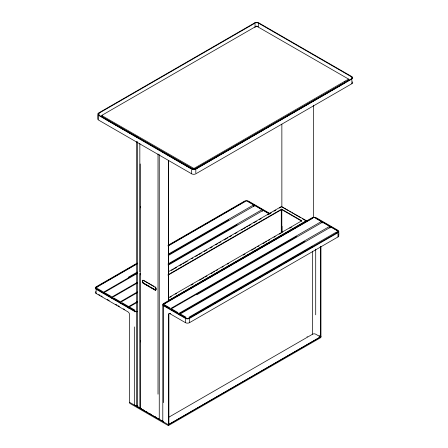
<?xml version="1.0" encoding="UTF-8"?>
<svg xmlns="http://www.w3.org/2000/svg" width="448" height="448" viewBox="0 0 448 448"><rect width="100%" height="100%" fill="white"/><g stroke="black" fill="none" stroke-linecap="round" stroke-linejoin="round"><path stroke-width="0.67" d="M155.865 287.84L155.798 290.007M156.083 289.374L155.926 289.895A1.372 0.79 60 0 1 155.114 289.934L143.483 283.22A1.372 0.79 60 0 1 142.671 282.246L142.8 280.213L142.318 281.658A1.372 0.79 60 0 0 143.287 283.338L154.918 290.052A1.372 0.79 60 0 0 155.887 289.486L155.887 288.786A1.372 0.79 60 0 0 154.918 287.101L143.287 280.386A1.372 0.79 60 0 0 142.318 280.952M102.049 115.237L102.049 115.685L193.945 168.465L348.583 79.089L256.525 26.085L102.049 115.237L102.049 115.741M102.049 116.245L102.049 116.693L193.945 169.467L348.421 80.321L348.421 79.873M142.514 281.54L142.8 282.503M98.61 115.394L191.654 169.114A2.946 1.702 0 0 0 195.821 169.114L351.865 79.022A2.946 1.702 0 0 0 351.865 76.619L258.821 22.898A2.946 1.702 0 0 0 254.649 22.898L98.61 112.986A2.946 1.702 0 0 0 98.61 115.394L98.61 119.314M98.997 115.45L98.997 113.21L255.041 23.122A2.397 1.383 0 0 1 258.429 23.122L351.473 76.843A2.397 1.383 0 0 1 351.473 78.798L194.51 169.422A1.098 0.633 0 0 1 194.174 169.551M100.811 116.642L102.626 115.595M196.33 168.594L211.462 159.858M212.671 159.158L219.934 154.963M221.15 154.269L250.208 137.491M251.418 136.791L263.525 129.802M265.339 128.755L275.027 123.161M276.237 122.461L318.612 97.994M320.426 96.947L330.114 91.358M331.324 90.658L344.036 83.317M352.481 81.844A2.946 1.702 0 0 1 351.865 83.726L195.821 173.813A2.946 1.702 0 0 1 191.654 173.813L98.61 120.098A2.946 1.702 0 0 1 97.748 118.894L97.748 115.366M137.295 263.06L96.135 286.821A2.946 1.702 0 0 0 96.135 289.229L96.135 293.479L127.882 311.802A2.47 1.422 60 0 1 129.623 314.826L129.623 403.239L168.353 425.6L320.908 337.523L320.908 336.627L168.353 424.704M168.162 245.235L244.423 201.208A2.946 1.702 0 0 1 248.595 201.208L270.071 213.606M137.362 311.343A2.397 1.383 0 0 1 134.714 311.046L96.527 289.005A2.397 1.383 0 0 1 96.527 287.045L137.222 263.547M167.944 245.812L244.815 201.432A2.397 1.383 0 0 1 248.203 201.432L269.422 213.679M97.395 286.821L137.598 263.609M168.179 245.958L245.006 201.6M128.201 277.318L137.29 272.07M168.196 254.229L253.635 204.898M103.404 292.303L137.452 272.647M168.241 254.873L228.838 219.884M104.278 292.471L137.609 273.23M168.19 255.573L254.503 205.738M168.045 263.939L261.968 209.714M111.742 297.114L137.194 282.425M168.095 264.583L237.171 224.7M112.616 297.282L137.458 282.94M168.162 265.216L262.842 210.549M168.347 271.768L281.439 206.506L306.393 220.674L169.198 300.149L168.459 300.149M171.45 270.396L173.443 269.248M174.479 268.649L176.473 267.501M179.934 265.502L181.922 264.354M183.137 263.654L184.346 262.954M185.388 262.354L187.376 261.206M191.615 258.754L192.83 258.059M195.686 256.407L197.501 255.36M198.71 254.66L201.309 253.159M204.165 251.513L206.763 250.012M210.224 248.013L212.212 246.865M215.673 244.866L217.666 243.718M218.876 243.018L220.696 241.97M224.157 239.971L226.145 238.818M226.582 238.571L227.791 237.871M229.611 236.824L231.599 235.67M235.06 233.671L237.054 232.523M241.293 230.076L242.502 229.376M243.544 228.777L245.532 227.629M246.747 226.929L247.957 226.229M248.993 225.63L250.986 224.482M253.842 222.83L256.435 221.334M259.291 219.682L261.111 218.635M267.686 214.838L268.867 214.155M269.158 213.987L271.23 212.789M274.008 211.187L275.822 210.14M279.457 208.04L281.277 206.993M120.075 301.93L137.396 291.928M168.011 274.758L281.641 209.154L301.801 220.791L168.829 297.562M120.949 302.098L137.312 292.65M168.011 275.184L281.641 209.574L301.801 221.217M128.414 306.74L137.502 301.493M137.144 302.372L129.287 306.908L135.005 310.212M170.038 297.293L171.248 296.593M175.476 294.151L176.686 293.451M191.19 285.079L193.004 284.032M199.657 280.19L201.466 279.143M202.675 278.449L203.885 277.749M205.094 277.049L206.909 276.002M211.137 273.56L212.346 272.866M213.556 272.166L214.766 271.466M216.58 270.418L217.79 269.724M222.018 267.277L223.227 266.582M227.455 264.141L228.665 263.441M243.174 255.063L244.989 254.022M251.636 250.18L253.45 249.133M254.66 248.433L255.864 247.738M257.678 246.691L258.888 245.991M263.122 243.55L264.326 242.85M265.535 242.155L266.745 241.455M268.559 240.408L269.769 239.714M273.997 237.266L275.206 236.572M279.44 234.13L280.65 233.43M289.716 228.194L291.525 227.147M172.743 298.525L174.042 297.774M175.694 296.822L177.47 295.798M178.651 295.114L182.784 292.729M184.341 291.827L185.55 291.133M187.37 290.08L189.19 289.033M190.4 288.333L194.208 286.132M195.854 285.186L197.238 284.385M201.908 281.686L206.153 279.238M207.362 278.538L209.177 277.491M210.392 276.791L214.631 274.344M215.841 273.644L217.661 272.591M219.044 271.796L220.864 270.743M222.074 270.043L226.313 267.596M227.528 266.896L229.342 265.849M230.558 265.149L232.372 264.102M234.192 263.049L237.826 260.949M239.467 260.002L240.682 259.302M242.497 258.255L244.317 257.202M245.526 256.502L249.161 254.408M250.981 253.355L252.795 252.308M254.01 251.608L257.818 249.407M259.459 248.461L260.848 247.66M262.489 246.714L264.482 245.56M265.518 244.961L269.758 242.514M270.973 241.814L272.787 240.766M274.002 240.066L275.99 238.918M277.2 238.218L281.271 235.866M282.654 235.071L284.474 234.018M285.684 233.318L292.953 229.124M294.162 228.424L296.234 227.226M297.416 226.548L301.554 224.157M302.736 223.474L304.506 222.454M164.125 303.744L312.609 218.019A2.195 1.266 0 0 1 315.711 218.019L337.518 230.614A2.195 1.266 0 0 1 337.518 232.4L189.034 318.125A2.195 1.266 0 0 1 185.937 318.125L164.125 305.536A2.195 1.266 0 0 1 164.125 303.744L164.125 305.138M165.099 303.464L312.704 218.243M170.817 308.448L321.334 221.547L315.616 218.243M171.108 308.952L296.537 236.533M196.773 294.801L322.493 222.219L329.958 226.526M179.15 313.258L329.666 226.358M179.441 313.762L304.87 241.343M180.314 313.93L330.54 227.198M188.938 317.234L336.549 232.008M189.23 317.733L312.239 246.719M163.643 305.816L185.45 318.405A2.878 1.663 0 0 0 189.521 318.405L338.005 232.68A2.878 1.663 0 0 0 338.005 230.334L316.198 217.739A2.878 1.663 0 0 0 312.127 217.739L163.643 303.464A2.878 1.663 0 0 0 163.643 305.816L163.643 402.623M168.353 425.6L168.392 314.826A2.47 1.422 60 0 1 170.139 313.818L185.45 322.661A2.878 1.663 0 0 0 189.521 322.661L338.005 236.936A2.878 1.663 0 0 0 338.341 234.819M168.37 417.463L312.609 334.191A2.195 1.266 0 0 1 315.711 334.191L320.46 336.93L320.46 246.506M320.947 246.669L320.947 336.65L168.392 424.726L129.623 402.343M143.394 280.235L153.95 286.322M348.454 79.57L349.731 80.31M330.831 227.03L336.84 230.502M282.01 206.993L288.585 210.784M289.682 211.417L290.942 212.15M292.04 212.783L293.306 213.511M294.398 214.144L296.251 215.214M296.761 215.505L300.3 217.549M302.154 218.618L305.777 220.713M192.366 169.075L98.997 115.17A2.397 1.383 0 0 1 98.997 113.21M115.954 125.182L105.829 119.342A1.098 0.633 0 0 1 105.829 118.446M117.74 126.218L136.797 136.993M183.434 164.142L161.997 151.542M184.626 164.83L191.173 168.61M247.918 201.6L253.926 205.066M254.794 205.57L262.259 209.882M263.133 210.381L269.399 214.004M319.127 335.602L320.947 336.65M150.074 286.804L143.679 283.108A1.372 0.79 60 0 1 143.5 282.99M151.239 287.476L154.728 289.486M165.099 305.144L169.859 307.899M171.976 309.12L177.957 312.57M181.266 314.479L186.032 317.234M164.808 305.648L169.574 308.398M171.685 309.624L177.666 313.074M180.023 314.434L184.789 317.184M97.395 288.501L103.118 291.799M105.476 293.16L111.451 296.61M113.809 297.976L119.784 301.426M122.147 302.786L128.122 306.236M97.11 289.005L101.87 291.754M103.986 292.975L109.967 296.425M112.325 297.786L118.3 301.241M120.658 302.602L126.633 306.051M128.996 307.412L133.762 310.162M96.135 289.229L134.322 311.27A2.946 1.702 0 0 0 137.581 311.629M98.795 294.566L99.926 295.221M101.058 295.87L102.194 296.526M107.296 299.471L109.222 300.586M115.769 304.366L116.962 305.054M118.149 305.738L119.342 306.426M123.508 308.834L124.695 309.518M140.386 408.223L141.574 408.906M142.766 409.595L144.547 410.626M146.328 411.65L147.515 412.339M149.296 413.37L150.489 414.053M154.644 416.455L155.831 417.138M140.006 407.781A0.879 0.504 0 0 0 140.196 408.335L158.015 418.622A0.879 0.504 0 0 0 159.258 418.622L159.258 154.627M155.798 287.717L156.083 288.674M351.865 79.806L351.865 83.726M351.473 77.588L351.473 79.078M348.421 79.033L348.421 80.153M338.845 232.568L338.845 234.696M338.005 233.391L338.005 236.936M337.518 231.319L337.518 232.736M336.84 232.512L336.84 233.111M329.958 226.862L329.958 228.054M322.784 222.387L322.784 222.981M321.625 222.051L321.625 222.645M315.711 249.138L315.711 314.826M313.606 105.224L313.606 217.638M312.609 251.21L312.609 334.191M306.281 220.578L306.281 220.898M306.281 221.11L306.281 221.43M282.01 226.285L282.01 232.574M281.859 124.197L281.859 206.59M281.82 209.171L281.82 232.966M281.641 209.154L281.641 209.574M281.467 226.397L281.467 232.686M281.277 206.567L281.277 206.886M281.277 209.748L281.277 232.854M262.259 210.213L262.259 211.372M258.429 23.122L258.429 26.852M257.124 26.152L257.124 26.656M256.346 26.32L256.346 26.656M255.041 23.867L255.041 27.597M254.649 22.898L254.649 23.682M253.926 205.402L253.926 206.562M195.821 169.114L195.821 173.029M194.124 168.56L194.124 169.4M193.351 168.392L193.351 169.232M191.654 169.898L191.654 173.813M189.521 318.405L189.521 322.661M185.741 317.733L185.741 318.332M185.45 319.116L185.45 322.661M180.023 314.098L180.023 314.698M179.441 314.362L179.441 314.955M178.858 313.762L178.858 314.362M171.685 309.288L171.685 309.882M170.526 308.952L170.526 309.546M169.198 300.149L169.198 300.468M168.879 424.446L168.879 314.546A2.47 1.422 60 0 1 169.389 313.415M168.61 160.306L168.61 301.347M168.459 300.255L168.459 300.574M168.336 160.306L168.336 301.347M164.808 303.632L164.808 304.231M162.798 304.64L162.798 420.806A2.878 1.663 0 0 0 163.643 421.982M158.015 153.994L158.015 394.184M140.386 206.433L140.386 207.827M140.386 273.465L140.386 274.859M140.386 340.491L140.386 341.891M140.196 163.951L140.196 408.335M139.838 143.483L139.838 271.958M139.838 273.353L140.034 407.523A0.879 0.504 0 0 1 138.79 407.523L137.127 406.56A0.879 0.504 0 0 1 137.127 405.849M137.144 141.574L137.144 406.207M136.87 141.574L136.87 406.207M134.714 310.716L134.714 311.87M134.322 326.906L134.322 405.059A2.946 1.702 0 0 0 137.581 405.418M128.996 307.076L128.996 308.235M128.414 307.317L128.414 307.899M127.831 306.74L127.831 307.317M120.658 302.266L120.658 302.842M120.075 302.506L120.075 303.083M119.493 301.93L119.493 302.506M111.742 297.696L111.742 298.273M111.16 297.114L111.16 297.696M103.986 292.639L103.986 293.216M103.404 292.88L103.404 293.462M102.827 292.303L102.827 292.88M102.049 115.853L102.049 116.693M97.11 286.989L97.11 287.566M96.527 287.045L96.527 288.26M143.147 282.621A1.372 0.79 60 0 1 142.817 282.005M155.663 289.951A1.372 0.79 60 0 1 155.31 289.822M307.317 336.683A0.879 0.504 0 0 1 307.048 336.79M344.87 82.27A1.098 0.633 0 0 1 344.641 82.97M344.641 81.85A1.098 0.633 0 0 1 344.641 82.746M105.829 119.118A1.098 0.633 0 0 1 105.599 118.418M195.434 168.89A2.397 1.383 0 0 1 192.041 168.89M159.23 418.874A0.879 0.504 0 0 0 159.415 419.434L161.084 420.398A0.879 0.504 0 0 0 162.327 420.398M162.131 420.286A0.605 0.347 0 0 1 161.946 420.358M161.465 420.358A0.605 0.347 0 0 1 161.28 420.286M162.131 151.463A0.605 0.347 0 0 1 161.946 151.536M137.194 137.245A0.605 0.347 0 0 1 137.318 137.138M137.318 405.961A0.605 0.347 0 0 0 137.318 406.448L138.986 407.411A0.605 0.347 0 0 0 139.653 407.484M136.87 137.385A0.879 0.504 0 0 1 137.127 137.026M162.327 151.575A0.879 0.504 0 0 1 162.053 151.682M158.413 418.589A0.605 0.347 0 0 1 158.211 418.51M169.977 313.309A2.47 1.422 60 0 1 170.621 313.538M96.135 293.479A2.946 1.702 0 0 1 95.519 291.598M155.198 287.05L155.646 287.482L155.198 287.05"/></g></svg>
